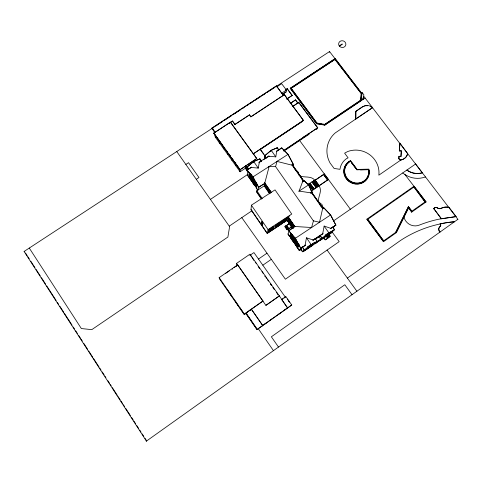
<?xml version="1.0" encoding="UTF-8"?>
<svg xmlns="http://www.w3.org/2000/svg" width="482" height="482" viewBox="0 0 482 482"><rect width="100%" height="100%" fill="white"/><g stroke="black" fill="none" stroke-linecap="round" stroke-linejoin="round"><path stroke-width="0.72" d="M239.765 171.303L239.783 169.164M239.934 169.869L213.689 133.146L230.462 122.145L256.773 158.518L239.934 169.869L213.689 133.146M245.748 168.001L240.102 171.773L240.126 169.537M239.843 307.703L242.783 311.962M245.392 166.145L245.314 168.29L247.332 171.261M245.537 168.604L245.579 167.525L247.266 169.875L247.218 170.941M249.429 114.933L234.897 124.47L249.429 114.933L250.827 116.849L284.404 94.647L250.827 116.849M247.314 171.658L247.519 167.35M247.549 170.291L247.314 175.074L251.538 181.22M399.313 150.872L399.94 143.19L407.585 153.535A8.911 8.399 25.8 0 1 400.922 160.042A1.826 1.723 26.7 0 1 398.819 158.409L399.078 156.282L401.018 156.487L401.379 150.902L399.313 150.872L401.379 150.902M398.819 158.409L399.078 156.282M399.445 150.697L399.94 143.19M398.945 156.451L400.885 156.656L401.247 151.077M251.393 205.187L251.008 209.791L267.173 233.487L268.058 229.577L291.755 214.044L275.023 189.872L251.393 205.187L268.058 229.577M255.454 186.498L255.562 185.413L256.665 187.022L256.551 188.094M363.35 96.533L363.042 99.449L363.886 94.827L362.169 92.586L361.711 93.568M264.992 183.293L258.665 187.209L264.992 183.293L264.678 182.877L264.232 185.889L256.816 190.673L256.665 192.107L261.238 198.771M250.387 255.635L250.441 255.195L251.833 257.171M258.466 189.613L258.816 186.661M247.158 312.685L244.26 314.71L244.344 314.065L219.153 277.626L237.722 264.853L262.985 301.027L246.031 312.957L257.286 329.26L291.755 304.998L285.802 296.55L281.621 299.485L287.573 307.95L279.373 295.912L265.919 305.341M264.702 158.138L264.955 156.192M252.369 258.316L252.411 258.003L253.821 260.376M283.271 95.328L276.403 85.904L212.02 128.037L215.05 132.375M291.086 88.242L317.036 123.284L291.086 88.242L335.098 59.328L361.217 93.478L360.187 100.539L324.585 124.537L323.211 124.308M360.536 101.13L361.072 100.111L362.169 92.586M246.989 312.378L245.934 313.535L257.069 329.628L291.755 304.998M268.48 156.216L275.788 156.867L276.764 150.908M255.267 262.443L255.321 262.136L256.418 263.69M276.776 86.893L281.663 83.693L286.416 90.068L286.061 92.056L283.024 94.05M285.428 90.038L287.218 88.664L292.231 95.382L286.778 99.159M251.002 167.405L258.25 168.116L259.346 162.06M305.004 245.681L306.456 237.801L313.427 240.084M269.462 193.18L269.667 192.083L270.269 192.945M322.645 233.963L324.139 226.082L331.007 228.408M290.242 88.326L335.219 58.587L361.813 93.351L360.723 100.859L324.735 125.121L316.71 123.784L290.242 88.326L335.219 58.587M258.177 266.57L259.629 268.643M290.724 103.262L295.58 99.876L298.268 103.485M322.627 208.549L319.518 222.262L313.264 220.804M293.177 106.233L298.792 102.341L317.734 127.73L284.019 150.462M250.297 310.336L250.375 310.01L249.248 310.8M251.261 309.667L251.375 309.197L262.66 325.452L262.353 325.904M355.83 111.3L355.77 119.102L355.83 111.3L362.838 106.594A8.363 7.857 19.4 0 1 372.694 107.57L335.225 132.936A26.088 24.805 21 0 0 330.043 162.964L334.086 168.435L339.949 169.315A16.756 15.99 23.6 0 1 346.227 158.831L348.094 157.831L344.612 153.174L347.661 151.541A22.708 21.672 23.6 0 1 378.846 175.165L401.054 159.873A8.923 8.405 25.8 0 0 407.724 153.366M264.811 182.967L269.155 166.495L275.571 166.579L313.427 220.913L311.565 227.516L294.821 226.48L288.591 230.583L295.231 238.379L300.72 248.302L305.455 245.38L305.118 244.94M301.979 121.777L302.244 120.777M253.189 153.951L303.473 120.47L284.404 94.647M291.809 164.736L303.582 181.389M275.571 166.579L277.048 161.422L292.261 165.248M277.204 161.464L277.746 161.096L277.228 161.428M329.32 52.363L329.561 51.538L361.518 93.309M307.209 134.538L307.353 134.062M264.859 276.457L265.028 275.927L266.432 277.927L266.257 278.445M291.044 88.465L335.098 59.328M316.71 123.784L290.285 88.104M315.933 129.658L317.029 128.929M284.88 226.594L287.188 229.812L284.88 226.594L289.272 223.534L287.001 220.244L267.233 233.216L251.032 209.471M286.278 225.763L288.604 228.92M289.067 228.643L286.742 225.492L289.164 223.823L289.537 222.817L291.797 226.088L291.405 227.076L288.411 222.732M302.774 181.178L299.081 191.089L310.986 192.884M287.676 229.474L285.344 226.317L286.76 225.431M268.396 281.102L267.389 279.289M288.115 229.251L285.832 225.986L288.115 229.251L290.815 227.48M290.285 225.449L290.61 224.6M289.236 230.848L287.941 234.168L289.2 235.999M308.601 184.046L312.655 189.583L308.601 184.046L309.083 183.714L313.107 189.324L309.083 183.714M311.999 181.949L316.047 187.468L311.999 181.949L312.926 181.371L316.945 186.962L312.926 181.371M313.788 180.949L317.831 186.45L313.788 180.949L314.716 180.37L318.723 185.944L314.716 180.37M433.692 208.857L433.981 208.435A2.392 2.253 35.1 0 1 437.313 207.784A4.224 3.977 34.7 0 0 441.645 208.122A10.743 10.11 36.6 0 1 449.025 207.35L456.099 216.593L441.211 218.738L433.818 208.567A2.392 2.253 35.1 0 1 435.776 207.477M314.005 188.811L309.986 183.214L314.005 188.811L316.529 187.137L312.481 181.624L316.493 187.215L317.867 186.377M323.543 174.466L327.549 180.021L323.543 174.466L314.68 180.449M361.217 93.478L335.02 59.569M324.386 174.056L328.423 179.527M272.8 287.362L274.27 289.459M355.734 111.505L362.838 106.594M408.308 206.838L395.734 232.348L408.447 206.712L411.845 211.212L408.447 206.712M408.429 207.953L396.21 232.752L408.573 207.82L411.736 212.02L408.573 207.82M300.876 247.754L299.28 250.652L296.755 246.989M322.711 208.796L323.085 208.501L311.474 191.957M323.085 208.501L311.438 192.041M276.529 292.797L276.692 292.508L277.945 294.809M350.577 160.663L348.799 161.615A12.803 12.219 23.6 0 0 345.401 176.996A12.803 12.219 23.6 0 0 360.59 183.401A12.803 12.219 23.6 0 0 369.2 170.218L368.887 169.14L357.132 169.423L350.577 160.663L349.239 161.572M299.828 250.291L300.925 249.562L302.377 246.971L303.768 248.989M350.528 161.205L349.161 162.079A12.207 11.652 23.6 0 0 345.925 176.743A12.207 11.652 23.6 0 0 360.403 182.847A12.207 11.652 23.6 0 0 368.616 170.279L368.579 169.531L356.963 169.809L350.528 161.205L349.269 161.886A12.219 11.658 23.6 0 0 346.028 176.563A12.219 11.658 23.6 0 0 360.524 182.672A12.219 11.658 23.6 0 0 368.742 170.098L368.579 169.531M288.049 233.897L299.406 250.417L301.057 249.321L302.762 251.797L304.118 249.495L304.353 249.833L302.142 246.923M304.967 250.266L306.588 248.893L306.287 249.387M306.781 249.061L311.553 245.591L311.227 246.103M356.963 169.809L351.703 163.121M279.337 295.966L249.947 254.189L236.566 263.389L265.895 305.389L279.373 295.912M311.721 245.772L313.366 244.386L313.035 244.898M319.668 235.318L318.831 236.62L314.848 239.265M315.318 239.205L319.036 236.734L319.982 235.276L321.958 238.12L319.837 235.343M315.915 243.048L319.705 240.114L319.192 240.867M317.554 241.958L318.054 241.211M319.837 240.578L321.729 237.789M322.223 238.789L323.91 237.373L323.53 237.921M325.736 235.126L325.356 235.668L327.736 233.794M325.386 236.891L326.043 235.957M264.269 324.38L266.377 322.892M326.892 235.861L328.314 237.813C327.194 239.53 324.85 232.842 327.832 238.15M327.947 235.102L329.393 236.987M333.363 227.576L334.496 225.992M328.393 234.722L328.832 234.101L324.398 237.048L323.759 237.975L325.223 239.988M328.923 234.33L330.634 232.902L330.23 233.463M284.169 297.99L285.802 296.55M329.833 236.704L328.513 234.674M269.757 320.512L271.86 319.03M288.429 301.419L288.742 301.045L289.598 302.262M278.337 314.463L280.44 312.981M283.796 310.619L285.886 309.143M415.629 164.049L422.353 172.845A16.876 15.858 27.9 0 1 406.814 170.158L406.953 169.995A16.888 15.87 27.9 0 0 422.509 172.689M366.862 219.19L383.533 241.693L366.862 219.19L414.074 186.209L426.046 201.964L404.922 174.508M248.826 169.531L247.115 167.055L253.646 161.621L259.961 158.837L261.672 161.307M367.694 219.334L413.966 187.004L425.064 201.952L413.966 187.004M266.082 158.078L264.564 155.897L271.161 150.42L277.313 147.739L278.831 149.914M404.085 216.936L403.94 217.057A11.194 10.616 34.7 0 0 419.551 225.004A135.81 127.266 53.3 0 1 438.741 219.214L456.099 216.593M146.233 441.271L146.685 440.879M247.115 167.055L253.659 161.482L259.961 158.837M252.815 162.844L253.875 161.94L253.646 161.621M264.564 155.897L271.185 150.276L277.313 147.739M270.318 151.649L271.39 150.745L271.161 150.42M368.134 219.931L383.654 240.867L367.802 219.214M332.472 226.98L334.689 229.625L328.875 233.035L328.64 232.698M315.108 238.313L317.168 241.277L316.71 241.127L314.933 243.844L316.162 243.024M268.408 167.091L269.113 166.664M437.313 207.784L437.15 207.917A2.392 2.253 35.1 0 0 436.252 207.531M441.138 208.405A4.218 3.97 34.7 0 0 441.476 208.254L441.645 208.122M307.124 247.278L310.131 245.061M304.196 249.905L311.233 244.711L306.456 237.801M325.181 235.246L326.91 233.969M321.813 238.186L328.935 232.945L334.689 229.625M449.025 207.35L448.844 207.477A10.737 10.098 36.6 0 0 441.476 208.254M363.85 96.364L457.9 219.316L146.414 441.114L24.1 251.447L213.912 127.23M347.365 278.084L400.283 240.638A130.483 122.271 53.3 0 1 444.796 223.046M383.654 240.867L395.867 232.24M383.533 241.693L396.343 232.643M281.807 299.647L282.988 298.822M411.7 211.339L425.22 201.819M411.592 212.146L426.046 201.964M244.344 314.065L262.985 301.027M325.736 239.632L327.278 238.56M262.823 265.196L271.318 259.322M333.411 221.003L415.773 163.886M258.491 259.045L266.98 253.195M249.815 255.412L253.93 252.58L285.356 297.159M287.188 229.812L291.52 226.793L292.658 228.444M225.468 273.499L229.679 270.601M234.005 267.624L236.403 265.974L236.409 266.432M312.896 181.449L313.824 180.87M312.601 182.076L324.422 173.978M310.872 190.745L313.137 189.251M313.107 189.324L314.035 188.739M317.831 186.45L318.759 185.871M318.723 185.944L327.585 179.949M311.685 190.95L328.459 179.449M309.052 183.793L312.029 181.871M440.217 223.847L440.042 223.967A1.723 1.627 37.3 0 1 440.024 226.492A3.862 3.639 38 0 0 439.933 232.107L440.108 231.999A3.862 3.645 38 0 1 440.193 226.377A1.723 1.627 37.3 0 0 440.217 223.847A130.598 122.374 53.3 0 1 454.604 221.672L454.424 221.792A130.483 122.271 53.3 0 0 445.482 222.931M229.233 226.148L251.917 210.767M355.867 118.903L372.694 107.57M210.423 199.397L247.332 174.683L257.918 190.077M303.654 136.918L304.835 136.123M283.434 150.703L317.734 127.73M283.832 151.161L309.197 134.177M324.585 124.537L360.193 100.678M361.072 100.111L363.5 98.485M324.735 125.121L365.139 98.045M239.934 169.76L256.773 158.518M253.201 153.836L303.509 120.337M260.316 149.522L301.358 122.193M300.72 248.302L304.726 245.639M313.414 239.867L322.331 233.945M330.989 228.197L335.918 225.142L330.393 228.589M322.753 233.228L323.091 233.668L312.981 240.379L312.649 239.94M326.236 234.794L327.236 234.125M315.8 242.512L320.759 239.217L319.036 236.734M324.29 237.204L325.934 236.114M302.762 251.797L323.94 237.71L325.404 239.735L330.393 236.264L329.001 234.348M325.657 236.505L332.261 232.179L339.165 241.645L285.392 279.192L241.795 217.629M303.853 251.212L312.469 245.483M320.247 240.307L332.062 232.451L334.225 229.48L334.46 229.812M196.295 179.31L198.97 177.539L188.516 162.693L185.847 164.452M290.164 103.449L295.58 99.876M292.604 106.432L298.792 102.341M295.231 238.379L330.616 214.924L335.918 225.142M281.518 93.279L286.416 90.068M282.452 94.231L286.097 91.839M286.82 98.949L292.231 95.382M322.331 208.363L323.567 207.549L330.616 214.924M288.688 230.824L293.05 227.956M212.032 128.164L276.379 86.055M215.689 126.061L218.31 124.35M220.033 123.217L222.708 121.47M223.967 120.645L231.511 115.71M234.023 114.065L235.282 113.24M235.481 113.113L240.398 109.89M242.193 108.715L244.085 107.48M246.591 105.835L248.477 104.6M249.604 103.871L252.881 101.726M254.767 100.491L258.756 97.876M259.165 97.611L261.051 96.376M262.937 95.141L265.455 93.496M267.335 92.261L269.848 90.616M270.312 90.315L274.252 87.736M275.505 86.917L329.561 51.538M339.232 45.88L342.154 43.97L342.365 44.254L339.449 46.164M213.701 133.273L230.462 122.145M232.493 121.018L229.173 123.332L232.493 121.018L234.897 124.338M285.465 89.815L287.218 88.664M288.164 216.882L289.845 215.779M267.787 233.083L281.964 223.775M284.434 222.16L286.898 220.539L288.188 216.81L295.038 226.721M310.944 192.686L312.167 192.119L310.589 193.149L310.257 192.704M312.167 192.119L308.601 184.883L303.955 180.413L302.377 181.437L302.69 181.913M303.009 181.377L304.064 180.696L308.546 185.016M298.72 191.324L308.601 184.883M292.327 165.651L293.592 164.838L288.067 154.342L281.633 147.793L276.523 151.402M457.285 219.714L457.9 219.316M253.303 176.798L252.966 177.015L246.905 170.025L251.441 167.121L251.749 167.597M269.221 156.409L268.92 155.933L258.9 162.344L259.208 162.826M247.019 170.291L248.724 169.2M249.857 168.471L250.989 167.748M259.635 162.211L261.515 161.006M263.395 159.807L268.396 156.602M277.017 151.083L281.139 148.444M246.905 170.025L252.978 176.888L288.067 154.342M313.613 242.916L314.848 242.199M317.168 241.277L311.185 244.796L310.95 244.458M425.51 176.966L422.419 177.81A21.792 20.479 27.9 0 1 405.458 174.87L402.705 173.002M360.476 169.911L368.453 169.718M317.102 123.085L324.657 124.338M317.722 123.392L319.096 123.621M320.47 123.85L321.837 124.079M316.776 123.591L324.802 124.922M295.092 169.483L297.858 171.592L299.111 174.839A3.32 3.199 15.3 0 0 299.34 175.237M24.1 251.447L24.709 251.761M293.592 164.838L288.037 154.481L281.633 147.793M299.943 175.93C304.702 177.942 311.215 175.514 315.029 180.419M330.062 214.508L323.567 207.549M250.423 173.544L251.863 175.171M288.591 230.583L295.267 238.295L300.87 248.423M433.854 208.724L441.379 218.617M351.727 162.687L355.222 167.356M356.096 168.519L356.963 169.688M298.744 102.552L312.83 121.434M313.71 122.615L317.668 127.929M287.182 88.887L292.182 95.599M295.532 100.087L297.774 103.094M284.38 94.791L303.473 120.47M276.403 85.904L283.723 95.761M299.659 140.563L350.384 209.242M249.435 114.794L250.839 116.716M328.429 234.668L329.875 236.65M260.25 149.185L265.317 156.162M260.358 149.673L263.666 154.234M327.079 250.08L356.897 291.236M232.493 121.151L234.897 124.47M230.462 122.283L256.761 158.632M352.023 294.707L344.823 284.742L271.366 336.798L278.494 347.064M245.416 165.428L247.368 168.14M212.02 128.037L215.038 132.249M212.026 128.459L215.038 132.658M215.237 134.918L216.099 136.123M216.966 137.328L219.129 140.346L219.34 142.786M222.371 144.871L219.461 140.816L219.672 143.25M223.534 146.498L224.787 148.239M226.034 149.98L227.287 151.728M228.456 153.36L230.547 156.276M233.396 160.253L231.722 157.915L231.794 160.169M234.234 161.422L235.493 163.175L235.523 165.38M236.62 164.748L239.391 168.61M219.171 140.84L215.285 135.418L215.49 137.412M219.503 141.304L223.232 146.51M227.643 152.661L231.396 157.897M231.734 158.367L235.499 163.621M235.837 164.091L239.783 169.598M240.102 171.773L215.159 136.954L214.876 134.165M287.35 299.075L288.206 300.286M261.979 271.595L263.383 273.595M270.697 283.994L271.432 285.037M270.595 284.229L271.33 285.278M176.761 151.541L229.601 226.667L227.896 237.048L91.791 329.64L81.344 328.549L29.282 248.061M292.164 164.428L303.913 181.172M292.441 164.958L303.455 180.654M311.143 192.173L322.753 208.724M295.08 169.399L295.924 170.61M298.466 174.231L299.31 175.436M301.853 179.063L302.702 180.268M311.968 193.481L312.83 194.704M320.132 205.121L320.994 206.344M277.108 147.956L278.174 149.474M332.827 227.48L333.526 228.48M271.185 150.276L275.788 156.867M324.139 226.082L328.935 232.945M237.349 265.606L236.584 264.51L236.566 263.389M264.732 155.873L266.215 158M264.805 157.343L265.636 158.542M259.762 159.054L260.822 160.578M314.963 238.608L315.662 239.614M251.369 309.221L262.648 325.471M258.298 328.76L273.451 350.655M253.659 161.482L258.25 168.116M264.69 182.792L271.535 192.698M293.948 227.251L293.032 225.925L292.676 226.811L293.279 227.691M264.232 185.889L269.691 193.806M293.442 228.468L291.929 226.275L291.694 226.865L292.447 227.956M289.483 222.967L291.737 226.239M244.26 314.71L219.412 278.759L219.153 277.626M247.296 167.025L248.357 168.561M300.925 249.562L302.196 251.417M255.55 185.516L256.653 187.118M252.381 182.449L254.496 185.522M256.183 187.974L257.876 190.432M290.459 237.831L293.821 242.717M295.08 244.549L295.918 245.772M256.816 190.673L262.274 198.614M256.701 191.752L261.708 199.036M245.965 313.372L257.069 329.628M25.528 253.026L27.161 255.556M27.974 256.822L29.197 258.72M30.83 261.25L32.463 263.781M32.975 264.576L34.945 267.624M36.126 269.456L37.765 272.005M38.09 272.505L40.211 275.8M41.434 277.692L45.519 284.019M46.742 285.916L48.375 288.447M48.664 288.899L50.821 292.243M51.05 292.604L54.237 297.539M54.49 297.936L56.123 300.467M57.346 302.365L58.575 304.269M59.792 306.154L61.425 308.685M61.732 309.161L63.871 312.481M64.552 313.535L66.727 316.909M66.968 317.277L67.775 318.53M67.956 318.807L69.179 320.705M69.384 321.024L70.191 322.271M70.402 322.603L72.035 325.133M73.258 327.031L74.481 328.929M75.704 330.827L77.385 333.423M78.56 335.249L80.645 338.478M81.006 339.045L82.271 341.009M83.862 343.473L87.537 349.167M88.706 350.98L92.839 357.391M93.544 358.488L95.695 361.813M95.906 362.151L99.057 367.031M99.774 368.14L100.997 370.037M102.22 371.935L104.263 375.098M105.076 376.364L105.889 377.629M107.932 380.792L109.565 383.323M110.354 384.552L111.197 385.853M112.348 387.636L115.535 392.577M115.68 392.806L117.313 395.336M118.102 396.559L120.169 399.765M120.988 401.03L122.615 403.561M123.356 404.705L124.657 406.724M125.772 408.453L127.923 411.785M128.194 412.206L129.001 413.454M129.146 413.683L130.369 415.574M131.592 417.472L133.225 420.003M133.984 421.184L135.671 423.798M136.894 425.696L138.527 428.227M139.75 430.119L140.973 432.023M142.196 433.914L143.829 436.451M145.052 438.343L146.275 440.247M252.978 176.888L258.792 187.293M264.678 182.877L264.859 183.208M298.4 243.277L299.111 244.555M330.393 228.378L330.568 228.703M330.55 215.02L335.749 225.034M308.86 185.648L311.993 191.999M319.066 185.913C322.621 190.968 318.06 196.222 318.457 201.229A3.35 3.235 22.2 0 0 319.253 202.368L322.042 204.633L323.205 207.911M228.137 290.773L231.095 295.406L231.053 294.99M213.189 129.001L213.327 130.285M223.202 146.028L223.365 148.414M223.696 148.872L223.57 146.974L227.311 152.198L227.408 154.047M232.203 268.866L232.234 269.305M227.625 152.198L227.739 154.511M235.15 300.913L238.078 305.51L238.078 305.154M231.384 157.439L231.456 159.705M235.825 162.952L235.855 165.844M362.735 106.805A8.357 7.851 19.4 0 1 363.5 106.414M364.308 106.112A8.357 7.851 19.4 0 1 365.145 105.889M366.013 105.757A8.357 7.851 19.4 0 1 367.766 105.751M370.333 106.401A8.357 7.851 19.4 0 1 371.128 106.787M371.881 107.245A8.357 7.851 19.4 0 1 372.586 107.781M369.019 170.483A12.785 12.201 23.6 0 1 360.416 183.648A12.785 12.201 23.6 0 1 345.257 177.256A12.785 12.201 23.6 0 1 348.643 161.892M401.054 159.873A1.832 1.723 26.7 0 1 398.951 158.241M440.789 208.525A4.218 3.97 34.7 0 1 438.921 208.634M438.174 208.441A4.218 3.97 34.7 0 1 437.475 208.122M245.633 166.019L247.296 168.766L245.633 166.019M249.043 174.321L248.971 175.526L250.291 177.448L250.369 176.249L249.043 174.321M249.134 172.719L249.061 173.948L250.393 175.882L250.477 174.665L249.134 172.719M249.218 176.37L249.17 177.171L250.851 179.611L250.905 178.822L249.218 176.37M250.7 176.731L250.622 177.924L251.941 179.852L252.032 178.665L250.7 176.731M250.809 175.153L250.73 176.37L252.062 178.304L252.152 177.105L250.809 175.153M251.236 179.304L251.182 180.093L252.701 182.298L252.767 181.521L251.236 179.304M252.369 179.153L252.273 180.328L253.598 182.256L253.701 181.087L252.369 179.153M252.49 177.593L252.393 178.792L253.731 180.732L253.833 179.545L252.49 177.593M252.749 176.635L252.689 177.412L253.701 178.882L253.767 178.105L252.749 176.635M253.092 182.003L253.032 182.78L254.55 184.992L254.623 184.226L253.092 182.003M254.032 181.575L253.93 182.738L255.255 184.666L255.37 183.509L254.032 181.575M254.171 180.033L254.062 181.214L255.4 183.16L255.514 181.985L254.171 180.033M255.701 183.997L255.587 185.148L256.912 187.076L257.039 185.938L255.701 183.997M255.852 182.473L255.737 183.642L257.075 185.588L257.201 184.431L255.852 182.473M265.082 185.437L264.907 186.576L265.793 187.86L265.974 186.733L265.082 185.437M265.311 183.925L265.136 185.088L266.028 186.383L266.215 185.233L265.311 183.925M266.311 187.215L266.13 188.342L267.462 190.276L267.655 189.161L266.311 187.215M266.552 185.721L266.365 186.871L267.709 188.817L267.908 187.679L266.552 185.721M261.587 222.774L261.443 223.642L262.563 225.281L262.714 224.425L261.587 222.774M261.792 221.575L261.642 222.455L262.774 224.112L262.925 223.238L261.792 221.575M267.986 189.649L267.793 190.764L269.131 192.698L269.336 191.595L267.986 189.649M268.245 188.173L268.046 189.305L269.396 191.258L269.601 190.137L268.245 188.173M269.938 190.625L269.733 191.746L270.631 193.047L270.842 191.938L269.938 190.625M268.492 230.812L268.293 231.667L269.775 230.691L269.986 229.83L268.492 230.812M268.709 229.866L268.552 230.547L270.053 229.565L270.251 228.721L269.998 228.902A5.453 0.711 -34.3 0 0 268.709 229.866M268.956 231.517L268.823 232.065L272.517 229.643L272.667 229.083L268.956 231.517M270.486 229.498L270.275 230.366L271.511 229.553L271.734 228.685L270.486 229.498M270.77 228.366L270.553 229.233L271.8 228.42L272.023 227.546L270.77 228.366M272.234 228.354L272.011 229.227L273.493 228.257L273.728 227.377L272.234 228.354M272.523 227.233L272.306 228.088L273.8 227.106L273.987 226.407A5.453 0.711 -34.3 0 0 272.77 227.082L272.523 227.233M275.089 226.486L274.848 227.365L276.325 226.395L276.578 225.504L275.089 226.486M275.355 225.51L275.162 226.215L276.656 225.233L276.903 224.365L275.355 225.51M275.493 227.227L275.33 227.793L279.018 225.377L279.192 224.799L275.493 227.227M277.078 225.178L276.825 226.07L278.06 225.263L278.319 224.365L277.078 225.178M277.415 224.01L277.156 224.901L278.403 224.088L278.662 223.19L277.415 224.01M278.819 224.034L278.554 224.937L280.036 223.961L280.307 223.058L278.819 224.034M279.162 222.883L278.903 223.756L280.391 222.78L280.614 222.063L279.162 222.883M281.663 222.172L281.38 223.082L282.862 222.112L283.151 221.196L281.663 222.172M281.982 221.166L281.753 221.889L283.241 220.913L283.53 220.015L283.271 220.196A5.447 0.705 -34.5 0 0 281.982 221.166M282.006 222.949L281.819 223.534L285.495 221.124L285.693 220.527L282.006 222.949M283.651 220.864L283.356 221.786L284.585 220.979L284.886 220.057L283.651 220.864M284.043 219.659L283.741 220.581L284.983 219.774L285.29 218.846L284.043 219.659M285.386 219.726L285.079 220.654L286.555 219.684L286.874 218.756L285.386 219.726M285.784 218.539L285.483 219.443L286.971 218.467L287.224 217.725A5.447 0.705 -34.5 0 0 286.031 218.388L285.784 218.539M287.905 220.449L287.688 221.063L289.188 223.238L289.417 222.636L287.905 220.449M288.363 219.159L288.031 220.087L288.941 221.401L289.272 220.479L288.363 219.159M288.796 217.924L288.465 218.87L289.375 220.196L289.712 219.256L288.796 217.924M289.616 220.973L289.278 221.889L290.634 223.859L290.983 222.949L289.616 220.973M290.062 219.756L289.718 220.69L291.086 222.672L291.435 221.75L290.062 219.756M291.321 223.449L290.977 224.347L292.333 226.317L292.688 225.431L291.321 223.449M291.785 222.25L291.429 223.172L292.803 225.154L293.164 224.251L291.785 222.25M309.534 183.467L313.553 189.071L309.534 183.467M293.508 224.751L293.146 225.654L294.056 226.98L294.43 226.082L293.508 224.751M290.399 234.421L290.056 235.252L291.417 237.234L291.773 236.415L290.399 234.421M290.851 233.318L290.501 234.162L291.881 236.162L292.237 235.33L290.851 233.318M290.212 235.969L289.983 236.523L291.718 239.042L291.953 238.506L290.212 235.969M313.372 181.124L317.385 186.703L313.372 181.124M314.27 180.623L318.277 186.197L314.27 180.623M315.162 180.123L319.168 185.697L315.162 180.123M292.116 236.915L291.761 237.728L293.122 239.717L293.49 238.909L292.116 236.915M292.586 235.831L292.225 236.662L293.598 238.662L293.972 237.843L292.586 235.831M292.297 239L292.056 239.536L293.628 241.819L293.869 241.289L292.297 239M293.833 239.409L293.466 240.211L294.833 242.199L295.207 241.41L293.833 239.409M294.315 238.349L293.942 239.162L295.321 241.169L295.707 240.367L294.315 238.349M294.863 237.783L294.623 238.313L295.665 239.831L295.912 239.307L294.863 237.783M323.982 174.225L327.983 179.774L323.982 174.225M294.213 241.783L293.966 242.313L295.538 244.597L295.791 244.079L294.213 241.783M295.55 241.91L295.177 242.693L296.544 244.687L296.93 243.91L295.55 241.91M296.05 240.867L295.671 241.669L297.051 243.675L297.442 242.892L296.05 240.867M296.135 244.573L295.876 245.091L297.617 247.628L297.882 247.121L296.135 244.573M297.274 244.416L296.888 245.181L298.256 247.176L298.653 246.416L297.274 244.416M297.792 243.392L297.394 244.175L298.78 246.188L299.183 245.416L297.792 243.392M307.709 247.537L307.251 248.29L309.715 246.206L307.709 247.537M308.155 246.814L307.853 247.308L310.173 245.471L308.155 246.814M310.215 245.874L309.739 246.633L312.216 244.543L310.215 245.874M310.673 245.139L310.36 245.639L312.685 243.796L310.673 245.139M325.181 235.921L324.609 236.746L327.17 234.601L325.181 235.921M327.664 234.27L327.079 235.102L329.652 232.951L327.664 234.27M328.236 233.463L327.844 234.011L330.23 232.131L328.236 233.463M327.453 235.427L328.832 237.427L327.453 235.427M339.635 46.374L339.075 45.645A3.645 3.374 13.1 0 1 342.015 40.729A3.645 3.374 13.1 0 1 345.642 45.447A3.645 3.374 13.1 0 1 339.635 46.374"/></g></svg>
